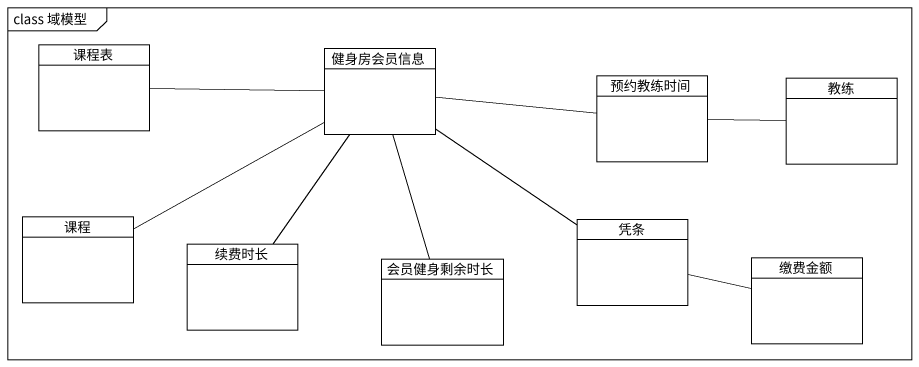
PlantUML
@startuml
mainframe class 域模型
hide circle
hide empty members
class 课程表
class 健身房会员信息
class 预约教练时间
class 教练
class 课程
class 凭条
class 续费时长
class 会员健身剩余时长
class 缴费金额
课程表 -right- 健身房会员信息
健身房会员信息 -right- 预约教练时间
健身房会员信息 -left- 课程
健身房会员信息 -- 凭条
健身房会员信息 -- 续费时长
健身房会员信息 -- 会员健身剩余时长
预约教练时间 -right- 教练
凭条 -right- 缴费金额
@enduml
